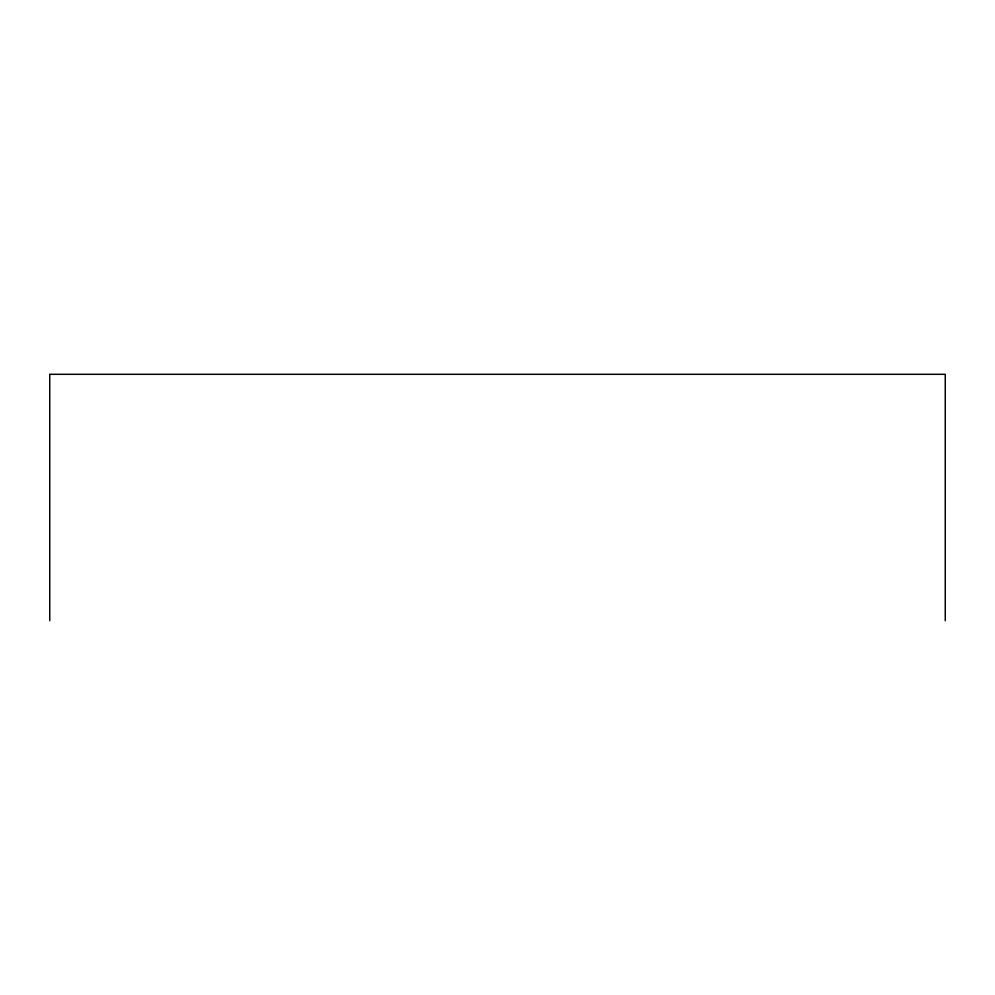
<?xml version="1.0" encoding="UTF-8"?>
<svg xmlns="http://www.w3.org/2000/svg" width="995" height="995" viewBox="0 0 995 995"><rect width="100%" height="100%" fill="white"/><g stroke="black" fill="none" stroke-linecap="round" stroke-linejoin="round"><path stroke-width="1.49" d="M945.25 620.693L945.25 374.307L49.75 374.307L49.75 620.693"/></g></svg>
